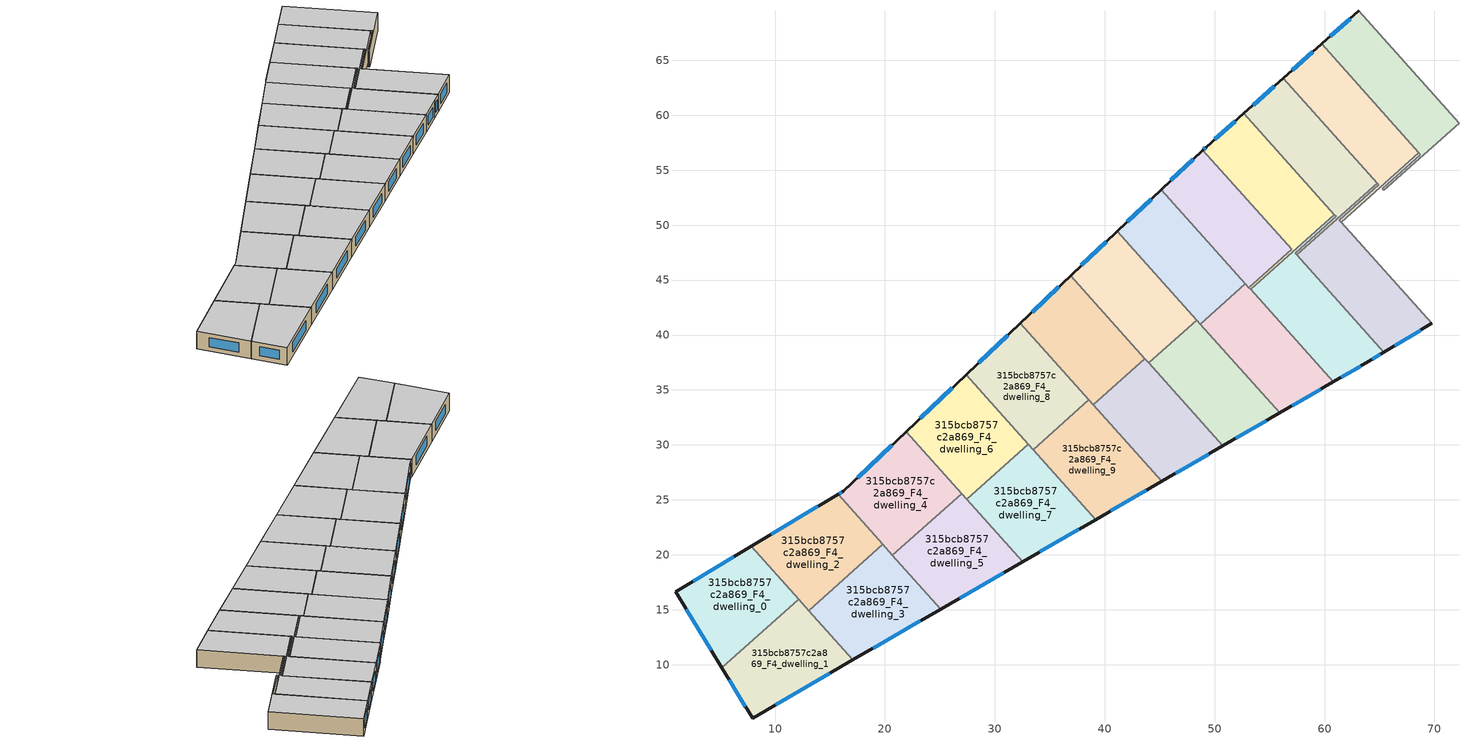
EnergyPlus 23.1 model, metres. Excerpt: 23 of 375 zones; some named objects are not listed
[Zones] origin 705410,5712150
315bcb8757c2a869_F4_dwelling_0
 floor to 315bcb8757c2a869_F3_dwelling_0 (EU_floor_Construction): 7.84,20.77 12.15,15.95 5.16,9.71 0.94,16.64 z12
 wall outside (EU_wall_Construction): 7.84,20.77 0.94,16.64 5.16,9.71 z12:15
 wall to 315bcb8757c2a869_F4_dwelling_1 (EU_wall_Construction): 5.16,9.71 12.15,15.95 z12:15
 wall to 315bcb8757c2a869_F4_dwelling_2 (EU_wall_Construction): 12.15,15.95 7.84,20.77 z12:15
 window (EU_Window_Construction): 1.92,15.03 4.19,11.31 / 6.24,19.81 2.54,17.59 z12.69:14.31
 ceiling to 315bcb8757c2a869_F5_dwelling_0 (EU_floor_Construction): 12.15,15.95 7.84,20.77 0.94,16.64 5.16,9.71 z15
315bcb8757c2a869_F4_dwelling_1
 floor to 315bcb8757c2a869_F3_dwelling_1 (EU_floor_Construction): 12.15,15.95 17.08,10.43 7.95,5.14 5.16,9.71 z12
 wall outside (EU_wall_Construction): 5.16,9.71 7.95,5.14 17.08,10.43 z12:15
 wall to 315bcb8757c2a869_F4_dwelling_3 (EU_wall_Construction): 17.08,10.43 13.06,14.93 z12:15
 wall to 315bcb8757c2a869_F4_dwelling_2 (EU_wall_Construction): 13.06,14.93 12.15,15.95 z12:15
 window (EU_Window_Construction): 5.81,8.65 7.3,6.2 / 10.06,6.36 14.97,9.2 z12.69:14.31
 ceiling to 315bcb8757c2a869_F5_dwelling_1 (EU_floor_Construction): 17.08,10.43 12.15,15.95 5.16,9.71 7.95,5.14 z15
315bcb8757c2a869_F4_dwelling_10
 floor to 315bcb8757c2a869_F3_dwelling_10 (EU_floor_Construction): 36.89,45.4 43.62,37.86 38.94,33.67 32.33,41.07 z12
 wall outside (EU_wall_Construction): 36.89,45.4 32.33,41.07 z12:15
 wall to 315bcb8757c2a869_F4_dwelling_11 (EU_wall_Construction): 38.94,33.67 43.62,37.86 z12:15
 wall to 315bcb8757c2a869_F4_dwelling_12 (EU_wall_Construction): 43.62,37.86 36.89,45.4 z12:15
 wall to 315bcb8757c2a869_F4_dwelling_8 (EU_wall_Construction): 32.33,41.07 38.55,34.11 z12:15
 wall to 315bcb8757c2a869_F4_dwelling_9 (EU_wall_Construction): 38.55,34.11 38.94,33.67 z12:15
 window (EU_Window_Construction): 35.83,44.4 33.38,42.07 z12.69:14.31
 ceiling to 315bcb8757c2a869_F5_dwelling_10 (EU_floor_Construction): 43.62,37.86 36.89,45.4 32.33,41.07 38.94,33.67 z15
315bcb8757c2a869_F4_dwelling_11
 floor to 315bcb8757c2a869_F3_dwelling_11 (EU_floor_Construction): 43.62,37.86 50.73,29.91 45.18,26.7 38.94,33.67 z12
 wall outside (EU_wall_Construction): 45.18,26.7 50.73,29.91 z12:15
 wall to 315bcb8757c2a869_F4_dwelling_9 (EU_wall_Construction): 38.94,33.67 45.18,26.7 z12:15
 wall to 315bcb8757c2a869_F4_dwelling_13 (EU_wall_Construction): 50.73,29.91 43.99,37.46 z12:15
 wall to 315bcb8757c2a869_F4_dwelling_12 (EU_wall_Construction): 43.98,37.46 43.62,37.86 z12:15
 window (EU_Window_Construction): 46.47,27.44 49.45,29.17 z12.69:14.31
 ceiling to 315bcb8757c2a869_F5_dwelling_11 (EU_floor_Construction): 50.73,29.91 43.62,37.86 38.94,33.67 45.18,26.7 z15
315bcb8757c2a869_F4_dwelling_12
 floor to 315bcb8757c2a869_F3_dwelling_12 (EU_floor_Construction): 41.14,49.43 48.35,41.37 43.98,37.46 36.89,45.4 z12
 wall outside (EU_wall_Construction): 41.14,49.43 36.89,45.4 z12:15
 wall to 315bcb8757c2a869_F4_dwelling_13 (EU_wall_Construction): 43.98,37.46 48.35,41.37 z12:15
 wall to 315bcb8757c2a869_F4_dwelling_14 (EU_wall_Construction): 48.35,41.37 41.14,49.43 z12:15
 window (EU_Window_Construction): 40.16,48.5 37.87,46.33 z12.69:14.31
 ceiling to 315bcb8757c2a869_F5_dwelling_12 (EU_floor_Construction): 48.35,41.37 41.14,49.43 36.89,45.4 43.98,37.46 z15
315bcb8757c2a869_F4_dwelling_13
 floor to 315bcb8757c2a869_F3_dwelling_13 (EU_floor_Construction): 48.35,41.37 55.92,32.91 50.73,29.91 43.98,37.46 z12
 wall outside (EU_wall_Construction): 50.73,29.91 55.92,32.91 z12:15
 wall to 315bcb8757c2a869_F4_dwelling_15 (EU_wall_Construction): 55.92,32.91 48.69,40.99 z12:15
 wall to 315bcb8757c2a869_F4_dwelling_14 (EU_wall_Construction): 48.69,40.99 48.36,41.37 z12:15
 window (EU_Window_Construction): 51.93,30.61 54.72,32.22 z12.69:14.31
 ceiling to 315bcb8757c2a869_F5_dwelling_13 (EU_floor_Construction): 55.92,32.91 48.35,41.37 43.98,37.46 50.73,29.91 z15
315bcb8757c2a869_F4_dwelling_14
 floor to 315bcb8757c2a869_F3_dwelling_14 (EU_floor_Construction): 45.15,53.23 52.81,44.67 48.69,40.99 41.14,49.43 z12
 wall outside (EU_wall_Construction): 45.15,53.23 41.14,49.43 z12:15
 wall to 315bcb8757c2a869_F4_dwelling_15 (EU_wall_Construction): 48.69,40.99 52.81,44.67 z12:15
 wall to 315bcb8757c2a869_F4_dwelling_16 (EU_wall_Construction): 52.8,44.67 45.15,53.23 z12:15
 window (EU_Window_Construction): 44.22,52.35 42.07,50.31 z12.69:14.31
 ceiling to 315bcb8757c2a869_F5_dwelling_14 (EU_floor_Construction): 52.81,44.67 45.15,53.23 41.14,49.43 48.69,40.99 z15
315bcb8757c2a869_F4_dwelling_15
 floor to 315bcb8757c2a869_F3_dwelling_15 (EU_floor_Construction): 52.81,44.67 60.79,35.73 55.92,32.91 48.69,40.99 z12
 wall outside (EU_wall_Construction): 55.92,32.91 60.79,35.73 z12:15
 wall to 315bcb8757c2a869_F4_dwelling_18 (EU_wall_Construction): 60.79,35.73 53.27,44.15 z12:15
 wall to 315bcb8757c2a869_F4_dwelling_17 (EU_wall_Construction): 53.27,44.15 53.12,44.31 z12:15
 wall to 315bcb8757c2a869_F4_dwelling_16 (EU_wall_Construction): 53.12,44.31 52.8,44.66 z12:15
 window (EU_Window_Construction): 57.04,33.56 59.66,35.08 z12.69:14.31
 ceiling to 315bcb8757c2a869_F5_dwelling_15 (EU_floor_Construction): 60.79,35.73 52.81,44.67 48.69,40.99 55.92,32.91 z15
315bcb8757c2a869_F4_dwelling_16
 floor to 315bcb8757c2a869_F3_dwelling_16 (EU_floor_Construction): 48.94,56.83 57.02,47.79 53.12,44.31 45.15,53.23 z12
 wall outside (EU_wall_Construction): 48.94,56.83 45.15,53.23 z12:15
 wall to 315bcb8757c2a869_F4_dwelling_17 (EU_wall_Construction): 53.12,44.31 57.02,47.79 48.94,56.83 z12:15
 window (EU_Window_Construction): 48.06,56 46.02,54.06 z12.69:14.31
 ceiling to 315bcb8757c2a869_F5_dwelling_16 (EU_floor_Construction): 57.02,47.79 48.94,56.83 45.15,53.23 53.12,44.31 z15
315bcb8757c2a869_F4_dwelling_17
 floor to 315bcb8757c2a869_F3_dwelling_17 (EU_floor_Construction): 52.66,60.17 60.89,50.96 53.27,44.14 53.12,44.31 57.02,47.79 48.94,56.83 49.23,57.1 z12
 wall outside (EU_wall_Construction): 52.66,60.17 49.23,57.1 48.94,56.83 z12:15
 wall to 315bcb8757c2a869_F4_dwelling_19 (EU_wall_Construction): 60.89,50.96 52.66,60.17 z12:15
 wall to 315bcb8757c2a869_F4_dwelling_18 (EU_wall_Construction): 53.27,44.14 60.89,50.96 z12:15
 window (EU_Window_Construction): 49.16,57.04 49,56.89 / 51.87,59.46 50.02,57.81 z12.69:14.31
 ceiling to 315bcb8757c2a869_F5_dwelling_17 (EU_floor_Construction): 57.02,47.79 53.12,44.31 53.27,44.14 60.89,50.96 52.66,60.17 49.23,57.1 48.94,56.83 z15
315bcb8757c2a869_F4_dwelling_18
 floor to 315bcb8757c2a869_F3_dwelling_18 (EU_floor_Construction): 61.05,50.79 57.32,47.46 65.39,38.43 64.04,37.61 60.79,35.73 53.27,44.14 60.89,50.96 z12
 wall outside (EU_wall_Construction): 60.79,35.73 64.04,37.61 65.39,38.43 z12:15
 wall to 315bcb8757c2a869_F4_dwelling_19 (EU_wall_Construction): 57.47,47.29 57.32,47.46 61.05,50.79 60.89,50.96 z12:15
 wall to 315bcb8757c2a869_F4_dwelling_20 (EU_wall_Construction): 65.39,38.43 57.47,47.29 z12:15
 window (EU_Window_Construction): 64.35,37.8 65.08,38.24 / 61.54,36.17 63.28,37.18 z12.69:14.31
 ceiling to 315bcb8757c2a869_F5_dwelling_18 (EU_floor_Construction): 64.04,37.61 65.39,38.43 57.32,47.46 61.05,50.79 60.89,50.96 53.27,44.14 60.79,35.73 z15
315bcb8757c2a869_F4_dwelling_19
 floor to 315bcb8757c2a869_F3_dwelling_19 (EU_floor_Construction): 56.26,63.38 64.79,53.83 57.47,47.29 57.32,47.46 61.05,50.79 52.66,60.17 z12
 wall outside (EU_wall_Construction): 56.26,63.38 52.66,60.17 z12:15
 wall to 315bcb8757c2a869_F4_dwelling_20 (EU_wall_Construction): 57.47,47.29 64.79,53.83 z12:15
 wall to 315bcb8757c2a869_F4_dwelling_21 (EU_wall_Construction): 64.79,53.83 56.26,63.38 z12:15
 window (EU_Window_Construction): 55.42,62.64 53.49,60.91 z12.69:14.31
 ceiling to 315bcb8757c2a869_F5_dwelling_19 (EU_floor_Construction): 61.05,50.79 57.32,47.46 57.47,47.29 64.79,53.83 56.26,63.38 52.66,60.17 z15
315bcb8757c2a869_F4_dwelling_2
 floor to 315bcb8757c2a869_F3_dwelling_2 (EU_floor_Construction): 15.73,25.49 19.79,20.94 13.06,14.93 7.84,20.77 z12
 wall outside (EU_wall_Construction): 15.73,25.49 7.84,20.77 z12:15
 wall to 315bcb8757c2a869_F4_dwelling_4 (EU_wall_Construction): 19.79,20.94 15.73,25.49 z12:15
 wall to 315bcb8757c2a869_F4_dwelling_3 (EU_wall_Construction): 13.06,14.93 19.79,20.94 z12:15
 window (EU_Window_Construction): 13.9,24.4 9.66,21.86 z12.69:14.31
 ceiling to 315bcb8757c2a869_F5_dwelling_2 (EU_floor_Construction): 19.79,20.94 15.73,25.49 7.84,20.77 13.06,14.93 z15
315bcb8757c2a869_F4_dwelling_20
 floor to 315bcb8757c2a869_F3_dwelling_20 (EU_floor_Construction): 64.95,53.66 61.36,50.44 69.75,41.06 65.39,38.43 57.47,47.29 64.79,53.83 z12
 wall outside (EU_wall_Construction): 65.39,38.43 69.75,41.06 z12:15
 wall to 315bcb8757c2a869_F4_dwelling_21 (EU_wall_Construction): 61.5,50.28 61.36,50.44 64.95,53.66 64.79,53.83 z12:15
 wall to 315bcb8757c2a869_F4_dwelling_22 (EU_wall_Construction): 69.75,41.06 61.5,50.28 z12:15
 window (EU_Window_Construction): 66.4,39.04 68.74,40.45 z12.69:14.31
 ceiling to 315bcb8757c2a869_F5_dwelling_20 (EU_floor_Construction): 69.75,41.06 61.36,50.44 64.95,53.66 64.79,53.83 57.47,47.29 65.39,38.43 z15
315bcb8757c2a869_F4_dwelling_21
 floor to 315bcb8757c2a869_F3_dwelling_21 (EU_floor_Construction): 59.73,66.49 68.57,56.6 61.5,50.28 61.36,50.44 64.95,53.66 56.26,63.38 z12
 wall outside (EU_wall_Construction): 59.73,66.49 56.26,63.38 z12:15
 wall to 315bcb8757c2a869_F4_dwelling_22 (EU_wall_Construction): 61.5,50.28 68.57,56.6 z12:15
 wall to 315bcb8757c2a869_F4_dwelling_23 (EU_wall_Construction): 68.57,56.6 59.73,66.49 z12:15
 window (EU_Window_Construction): 58.93,65.77 57.06,64.1 z12.69:14.31
 ceiling to 315bcb8757c2a869_F5_dwelling_21 (EU_floor_Construction): 64.95,53.66 61.36,50.44 61.5,50.28 68.57,56.6 59.73,66.49 56.26,63.38 z15
315bcb8757c2a869_F4_dwelling_23
 floor to 315bcb8757c2a869_F3_dwelling_23 (EU_floor_Construction): 63.1,69.5 72.24,59.28 65.39,53.16 65.25,53.32 68.73,56.43 59.73,66.49 z12
 wall outside (EU_wall_Construction): 63.1,69.5 59.73,66.49 z12:15
 wall to 315bcb8757c2a869_F4_dwelling_24 (EU_wall_Construction): 65.39,53.16 72.24,59.28 z12:15
 wall to 315bcb8757c2a869_F4_dwelling_22 (EU_wall_Construction): 68.58,56.6 68.73,56.43 65.25,53.32 65.39,53.16 z12:15
 wall to 315bcb8757c2a869_F4_dwelling_25 (EU_wall_Construction): 72.24,59.28 63.1,69.5 z12:15
 window (EU_Window_Construction): 62.32,68.8 60.51,67.19 z12.69:14.31
 ceiling to 315bcb8757c2a869_F5_dwelling_23 (EU_floor_Construction): 68.73,56.43 65.25,53.32 65.39,53.16 72.24,59.28 63.1,69.5 59.73,66.49 z15
315bcb8757c2a869_F4_dwelling_3
 floor to 315bcb8757c2a869_F3_dwelling_3 (EU_floor_Construction): 19.79,20.94 25.06,15.05 17.08,10.43 13.06,14.93 z12
 wall outside (EU_wall_Construction): 17.08,10.43 25.06,15.05 z12:15
 wall to 315bcb8757c2a869_F4_dwelling_5 (EU_wall_Construction): 25.06,15.05 20.69,19.95 z12:15
 wall to 315bcb8757c2a869_F4_dwelling_4 (EU_wall_Construction): 20.68,19.95 19.79,20.94 z12:15
 window (EU_Window_Construction): 18.93,11.5 23.22,13.98 z12.69:14.31
 ceiling to 315bcb8757c2a869_F5_dwelling_3 (EU_floor_Construction): 25.06,15.05 19.79,20.94 13.06,14.93 17.08,10.43 z15
315bcb8757c2a869_F4_dwelling_4
 floor to 315bcb8757c2a869_F3_dwelling_4 (EU_floor_Construction): 21.94,31.22 26.98,25.58 20.69,19.95 15.73,25.49 16.2,25.78 z12
 wall outside (EU_wall_Construction): 21.94,31.22 16.2,25.78 15.73,25.49 z12:15
 wall to 315bcb8757c2a869_F4_dwelling_5 (EU_wall_Construction): 20.69,19.95 26.98,25.58 z12:15
 wall to 315bcb8757c2a869_F4_dwelling_6 (EU_wall_Construction): 26.98,25.58 21.94,31.22 z12:15
 window (EU_Window_Construction): 20.61,29.96 17.53,27.04 / 16.09,25.71 15.84,25.56 z12.69:14.31
 ceiling to 315bcb8757c2a869_F5_dwelling_4 (EU_floor_Construction): 26.98,25.58 21.94,31.22 16.2,25.78 15.73,25.49 20.69,19.95 z15
315bcb8757c2a869_F4_dwelling_5
 floor to 315bcb8757c2a869_F3_dwelling_5 (EU_floor_Construction): 26.98,25.58 32.53,19.37 25.06,15.05 20.69,19.95 z12
 wall outside (EU_wall_Construction): 25.06,15.05 32.53,19.37 z12:15
 wall to 315bcb8757c2a869_F4_dwelling_7 (EU_wall_Construction): 32.53,19.37 27.46,25.05 z12:15
 wall to 315bcb8757c2a869_F4_dwelling_6 (EU_wall_Construction): 27.46,25.05 26.98,25.58 z12:15
 window (EU_Window_Construction): 26.79,16.05 30.8,18.37 z12.69:14.31
 ceiling to 315bcb8757c2a869_F5_dwelling_5 (EU_floor_Construction): 32.53,19.37 26.98,25.58 20.69,19.95 25.06,15.05 z15
315bcb8757c2a869_F4_dwelling_6
 floor to 315bcb8757c2a869_F3_dwelling_6 (EU_floor_Construction): 27.38,36.38 33.05,30.05 27.46,25.05 21.94,31.22 z12
 wall outside (EU_wall_Construction): 27.38,36.38 21.94,31.22 z12:15
 wall to 315bcb8757c2a869_F4_dwelling_7 (EU_wall_Construction): 27.46,25.05 33.05,30.05 z12:15
 wall to 315bcb8757c2a869_F4_dwelling_8 (EU_wall_Construction): 33.05,30.05 27.38,36.38 z12:15
 window (EU_Window_Construction): 26.12,35.19 23.2,32.42 z12.69:14.31
 ceiling to 315bcb8757c2a869_F5_dwelling_6 (EU_floor_Construction): 33.05,30.05 27.38,36.38 21.94,31.22 27.46,25.05 z15
315bcb8757c2a869_F4_dwelling_7
 floor to 315bcb8757c2a869_F3_dwelling_7 (EU_floor_Construction): 33.05,30.05 39.16,23.21 32.53,19.37 27.46,25.05 z12
 wall outside (EU_wall_Construction): 32.53,19.37 39.16,23.21 z12:15
 wall to 315bcb8757c2a869_F4_dwelling_9 (EU_wall_Construction): 39.16,23.21 33.47,29.57 z12:15
 wall to 315bcb8757c2a869_F4_dwelling_8 (EU_wall_Construction): 33.47,29.57 33.05,30.05 z12:15
 window (EU_Window_Construction): 34.07,20.26 37.63,22.32 z12.69:14.31
 ceiling to 315bcb8757c2a869_F5_dwelling_7 (EU_floor_Construction): 39.16,23.21 33.05,30.05 27.46,25.05 32.53,19.37 z15
315bcb8757c2a869_F4_dwelling_8
 floor to 315bcb8757c2a869_F3_dwelling_8 (EU_floor_Construction): 32.33,41.07 38.55,34.11 33.47,29.57 27.38,36.38 z12
 wall outside (EU_wall_Construction): 32.33,41.07 27.38,36.38 z12:15
 wall to 315bcb8757c2a869_F4_dwelling_9 (EU_wall_Construction): 33.47,29.57 38.55,34.11 z12:15
 window (EU_Window_Construction): 31.18,39.99 28.53,37.47 z12.69:14.31
 ceiling to 315bcb8757c2a869_F5_dwelling_8 (EU_floor_Construction): 38.55,34.11 32.33,41.07 27.38,36.38 33.47,29.57 z15
315bcb8757c2a869_F4_dwelling_9
 floor to 315bcb8757c2a869_F3_dwelling_9 (EU_floor_Construction): 38.55,34.11 45.18,26.7 39.16,23.21 33.47,29.57 z12
 wall outside (EU_wall_Construction): 39.16,23.21 45.18,26.7 z12:15
 window (EU_Window_Construction): 40.55,24.02 43.79,25.89 z12.69:14.31
 ceiling to 315bcb8757c2a869_F5_dwelling_9 (EU_floor_Construction): 45.18,26.7 38.55,34.11 33.47,29.57 39.16,23.21 z15
[Building]
EU S2 Campaign: North Axis=0; Terrain=City; Solar Distribution=FullExterior
[Site:Location]
London: Latitude=51.5; Longitude=-0.5; Time Zone=0; Elevation=25
[SizingPeriod:WeatherFileDays]
AnnualSizingPeriod: Begin Month=1; Begin Day of Month=1; End Month=12; End Day of Month=31; Day of Week for Start Day=Monday; Use Weather File Daylight Saving Period=No; Use Weather File Rain and Snow Indicators=No
[MATERIAL]
EU_InternalMass_Material: Roughness=MediumRough; Thickness=0.1; Conductivity=1; Density=1800; Specific Heat=900; Thermal Absorptance=0.9; Solar Absorptance=0.7; Visible Absorptance=0.7
[MATERIAL:NOMASS] Roughness=MediumRough; Thermal Absorptance=0.9; Solar Absorptance=0.7; Visible Absorptance=0.7
Name | Thermal Resistance
EU_wall_NoMass | 0.635353
EU_floor_NoMass | 1.96382
[WINDOWMATERIAL:SIMPLEGLAZINGSYSTEM]
EU_Window_SimpleGlazing: UFactor=2.96269; Solar Heat Gain Coefficient=0.76; Visible Transmittance=0.76
[CONSTRUCTION]
EU_wall_Construction: EU_wall_NoMass
EU_floor_Construction: EU_floor_NoMass
EU_Window_Construction: EU_Window_SimpleGlazing
EU_InternalMass_Construction: EU_InternalMass_Material
[ZONE] Type=1; Multiplier=1; Ceiling Height=autocalculate; Floor Area=autocalculate; Part of Total Floor Area=Yes
Name | Volume
315bcb8757c2a869_F4_dwelling_0 | 188.778
315bcb8757c2a869_F4_dwelling_1; 315bcb8757c2a869_F4_dwelling_2 | 188.78
315bcb8757c2a869_F4_dwelling_10 | 188.771
315bcb8757c2a869_F4_dwelling_11; 315bcb8757c2a869_F4_dwelling_15 | 188.782
315bcb8757c2a869_F4_dwelling_12 | 188.804
315bcb8757c2a869_F4_dwelling_13 | 188.773
315bcb8757c2a869_F4_dwelling_14 | 188.795
315bcb8757c2a869_F4_dwelling_16; 315bcb8757c2a869_F4_dwelling_6 | 188.766
315bcb8757c2a869_F4_dwelling_17; 315bcb8757c2a869_F4_dwelling_9 | 188.783
315bcb8757c2a869_F4_dwelling_18; 315bcb8757c2a869_F4_dwelling_23 | 188.777
315bcb8757c2a869_F4_dwelling_19; 315bcb8757c2a869_F4_dwelling_4 | 188.787
315bcb8757c2a869_F4_dwelling_20 | 188.77
315bcb8757c2a869_F4_dwelling_21 | 188.785
315bcb8757c2a869_F4_dwelling_3 | 188.752
315bcb8757c2a869_F4_dwelling_5 | 188.759
315bcb8757c2a869_F4_dwelling_7 | 188.802
315bcb8757c2a869_F4_dwelling_8 | 188.788
[INTERNALMASS] Construction=EU_InternalMass_Construction
Name | Zone or ZoneList | Surface Area
315bcb8757c2a869_F4_dwelling_0_EU_InternalMass | 315bcb8757c2a869_F4_dwelling_0 | 62.9255
315bcb8757c2a869_F4_dwelling_1_EU_InternalMass | 315bcb8757c2a869_F4_dwelling_1 | 62.9307
315bcb8757c2a869_F4_dwelling_2_EU_InternalMass | 315bcb8757c2a869_F4_dwelling_2 | 62.9286
315bcb8757c2a869_F4_dwelling_3_EU_InternalMass | 315bcb8757c2a869_F4_dwelling_3 | 62.9205
315bcb8757c2a869_F4_dwelling_4_EU_InternalMass | 315bcb8757c2a869_F4_dwelling_4 | 62.9294
315bcb8757c2a869_F4_dwelling_5_EU_InternalMass | 315bcb8757c2a869_F4_dwelling_5 | 62.919
315bcb8757c2a869_F4_dwelling_6_EU_InternalMass | 315bcb8757c2a869_F4_dwelling_6 | 62.9211
315bcb8757c2a869_F4_dwelling_7_EU_InternalMass | 315bcb8757c2a869_F4_dwelling_7 | 62.9326
315bcb8757c2a869_F4_dwelling_8_EU_InternalMass | 315bcb8757c2a869_F4_dwelling_8 | 62.9301
315bcb8757c2a869_F4_dwelling_9_EU_InternalMass | 315bcb8757c2a869_F4_dwelling_9 | 62.9268
315bcb8757c2a869_F4_dwelling_10_EU_InternalMass | 315bcb8757c2a869_F4_dwelling_10 | 62.9215
315bcb8757c2a869_F4_dwelling_11_EU_InternalMass | 315bcb8757c2a869_F4_dwelling_11 | 62.9269
315bcb8757c2a869_F4_dwelling_12_EU_InternalMass | 315bcb8757c2a869_F4_dwelling_12 | 62.9352
315bcb8757c2a869_F4_dwelling_13_EU_InternalMass | 315bcb8757c2a869_F4_dwelling_13 | 62.9243
315bcb8757c2a869_F4_dwelling_14_EU_InternalMass | 315bcb8757c2a869_F4_dwelling_14 | 62.9314
315bcb8757c2a869_F4_dwelling_15_EU_InternalMass | 315bcb8757c2a869_F4_dwelling_15 | 62.9272
315bcb8757c2a869_F4_dwelling_16_EU_InternalMass | 315bcb8757c2a869_F4_dwelling_16 | 62.9217
315bcb8757c2a869_F4_dwelling_17_EU_InternalMass | 315bcb8757c2a869_F4_dwelling_17 | 62.928
315bcb8757c2a869_F4_dwelling_18_EU_InternalMass | 315bcb8757c2a869_F4_dwelling_18 | 62.9269
315bcb8757c2a869_F4_dwelling_19_EU_InternalMass | 315bcb8757c2a869_F4_dwelling_19 | 62.93
315bcb8757c2a869_F4_dwelling_20_EU_InternalMass | 315bcb8757c2a869_F4_dwelling_20 | 62.9245
315bcb8757c2a869_F4_dwelling_21_EU_InternalMass | 315bcb8757c2a869_F4_dwelling_21 | 62.9273
315bcb8757c2a869_F4_dwelling_23_EU_InternalMass | 315bcb8757c2a869_F4_dwelling_23 | 62.9264
[OTHEREQUIPMENT] Fuel Type=Electricity; Design Level Calculation Method=Watts/Area; Power per Zone Floor Area=1; Fraction Latent=0; Fraction Radiant=0; Fraction Lost=0; Carbon Dioxide Generation Rate=0; EndUse Subcategory=EU_Step8_InternalGains
Name | Zone or ZoneList or Space or SpaceList | Schedule
EU_Step8_InternalGain_315bcb8757c2a869_F4_dwelling_0_f000 | 315bcb8757c2a869_F4_dwelling_0 | EU_Step8_GainSchedule_315bcb8757c2a869_F4_dwelling_0_f000
EU_Step8_InternalGain_315bcb8757c2a869_F4_dwelling_1_f000 | 315bcb8757c2a869_F4_dwelling_1 | EU_Step8_GainSchedule_315bcb8757c2a869_F4_dwelling_1_f000
EU_Step8_InternalGain_315bcb8757c2a869_F4_dwelling_2_f000 | 315bcb8757c2a869_F4_dwelling_2 | EU_Step8_GainSchedule_315bcb8757c2a869_F4_dwelling_2_f000
EU_Step8_InternalGain_315bcb8757c2a869_F4_dwelling_3_f000 | 315bcb8757c2a869_F4_dwelling_3 | EU_Step8_GainSchedule_315bcb8757c2a869_F4_dwelling_3_f000
EU_Step8_InternalGain_315bcb8757c2a869_F4_dwelling_4_f000 | 315bcb8757c2a869_F4_dwelling_4 | EU_Step8_GainSchedule_315bcb8757c2a869_F4_dwelling_4_f000
EU_Step8_InternalGain_315bcb8757c2a869_F4_dwelling_5_f000 | 315bcb8757c2a869_F4_dwelling_5 | EU_Step8_GainSchedule_315bcb8757c2a869_F4_dwelling_5_f000
EU_Step8_InternalGain_315bcb8757c2a869_F4_dwelling_6_f000 | 315bcb8757c2a869_F4_dwelling_6 | EU_Step8_GainSchedule_315bcb8757c2a869_F4_dwelling_6_f000
EU_Step8_InternalGain_315bcb8757c2a869_F4_dwelling_7_f000 | 315bcb8757c2a869_F4_dwelling_7 | EU_Step8_GainSchedule_315bcb8757c2a869_F4_dwelling_7_f000
EU_Step8_InternalGain_315bcb8757c2a869_F4_dwelling_8_f000 | 315bcb8757c2a869_F4_dwelling_8 | EU_Step8_GainSchedule_315bcb8757c2a869_F4_dwelling_8_f000
EU_Step8_InternalGain_315bcb8757c2a869_F4_dwelling_9_f000 | 315bcb8757c2a869_F4_dwelling_9 | EU_Step8_GainSchedule_315bcb8757c2a869_F4_dwelling_9_f000
EU_Step8_InternalGain_315bcb8757c2a869_F4_dwelling_10_f000 | 315bcb8757c2a869_F4_dwelling_10 | EU_Step8_GainSchedule_315bcb8757c2a869_F4_dwelling_10_f000
EU_Step8_InternalGain_315bcb8757c2a869_F4_dwelling_11_f000 | 315bcb8757c2a869_F4_dwelling_11 | EU_Step8_GainSchedule_315bcb8757c2a869_F4_dwelling_11_f000
EU_Step8_InternalGain_315bcb8757c2a869_F4_dwelling_12_f000 | 315bcb8757c2a869_F4_dwelling_12 | EU_Step8_GainSchedule_315bcb8757c2a869_F4_dwelling_12_f000
EU_Step8_InternalGain_315bcb8757c2a869_F4_dwelling_13_f000 | 315bcb8757c2a869_F4_dwelling_13 | EU_Step8_GainSchedule_315bcb8757c2a869_F4_dwelling_13_f000
EU_Step8_InternalGain_315bcb8757c2a869_F4_dwelling_14_f000 | 315bcb8757c2a869_F4_dwelling_14 | EU_Step8_GainSchedule_315bcb8757c2a869_F4_dwelling_14_f000
EU_Step8_InternalGain_315bcb8757c2a869_F4_dwelling_15_f000 | 315bcb8757c2a869_F4_dwelling_15 | EU_Step8_GainSchedule_315bcb8757c2a869_F4_dwelling_15_f000
EU_Step8_InternalGain_315bcb8757c2a869_F4_dwelling_16_f000 | 315bcb8757c2a869_F4_dwelling_16 | EU_Step8_GainSchedule_315bcb8757c2a869_F4_dwelling_16_f000
EU_Step8_InternalGain_315bcb8757c2a869_F4_dwelling_17_f000 | 315bcb8757c2a869_F4_dwelling_17 | EU_Step8_GainSchedule_315bcb8757c2a869_F4_dwelling_17_f000
EU_Step8_InternalGain_315bcb8757c2a869_F4_dwelling_18_f000 | 315bcb8757c2a869_F4_dwelling_18 | EU_Step8_GainSchedule_315bcb8757c2a869_F4_dwelling_18_f000
EU_Step8_InternalGain_315bcb8757c2a869_F4_dwelling_19_f000 | 315bcb8757c2a869_F4_dwelling_19 | EU_Step8_GainSchedule_315bcb8757c2a869_F4_dwelling_19_f000
EU_Step8_InternalGain_315bcb8757c2a869_F4_dwelling_20_f000 | 315bcb8757c2a869_F4_dwelling_20 | EU_Step8_GainSchedule_315bcb8757c2a869_F4_dwelling_20_f000
EU_Step8_InternalGain_315bcb8757c2a869_F4_dwelling_21_f000 | 315bcb8757c2a869_F4_dwelling_21 | EU_Step8_GainSchedule_315bcb8757c2a869_F4_dwelling_21_f000
EU_Step8_InternalGain_315bcb8757c2a869_F4_dwelling_23_f000 | 315bcb8757c2a869_F4_dwelling_23 | EU_Step8_GainSchedule_315bcb8757c2a869_F4_dwelling_23_f000
[ZONEVENTILATION:DESIGNFLOWRATE] Schedule=EU_AlwaysOn; Design Flow Rate Calculation Method=AirChanges/Hour; Air Changes per Hour=0.555504; Ventilation Type=Natural; Fan Pressure Rise=0; Fan Total Efficiency=1; Constant Term Coefficient=1; Temperature Term Coefficient=0; Velocity Term Coefficient=0; Velocity Squared Term Coefficient=0; Minimum Indoor Temperature=-100; Maximum Indoor Temperature=100; Delta Temperature=-100; Minimum Outdoor Temperature=-100; Maximum Outdoor Temperature=100; Maximum Wind Speed=40
Name | Zone or ZoneList or Space or SpaceList
EU_ConstantAir_315bcb8757c2a869_F4_dwelling_0 | 315bcb8757c2a869_F4_dwelling_0
EU_ConstantAir_315bcb8757c2a869_F4_dwelling_1 | 315bcb8757c2a869_F4_dwelling_1
EU_ConstantAir_315bcb8757c2a869_F4_dwelling_2 | 315bcb8757c2a869_F4_dwelling_2
EU_ConstantAir_315bcb8757c2a869_F4_dwelling_3 | 315bcb8757c2a869_F4_dwelling_3
EU_ConstantAir_315bcb8757c2a869_F4_dwelling_4 | 315bcb8757c2a869_F4_dwelling_4
EU_ConstantAir_315bcb8757c2a869_F4_dwelling_5 | 315bcb8757c2a869_F4_dwelling_5
EU_ConstantAir_315bcb8757c2a869_F4_dwelling_6 | 315bcb8757c2a869_F4_dwelling_6
EU_ConstantAir_315bcb8757c2a869_F4_dwelling_7 | 315bcb8757c2a869_F4_dwelling_7
EU_ConstantAir_315bcb8757c2a869_F4_dwelling_8 | 315bcb8757c2a869_F4_dwelling_8
EU_ConstantAir_315bcb8757c2a869_F4_dwelling_9 | 315bcb8757c2a869_F4_dwelling_9
EU_ConstantAir_315bcb8757c2a869_F4_dwelling_10 | 315bcb8757c2a869_F4_dwelling_10
EU_ConstantAir_315bcb8757c2a869_F4_dwelling_11 | 315bcb8757c2a869_F4_dwelling_11
EU_ConstantAir_315bcb8757c2a869_F4_dwelling_12 | 315bcb8757c2a869_F4_dwelling_12
EU_ConstantAir_315bcb8757c2a869_F4_dwelling_13 | 315bcb8757c2a869_F4_dwelling_13
EU_ConstantAir_315bcb8757c2a869_F4_dwelling_14 | 315bcb8757c2a869_F4_dwelling_14
EU_ConstantAir_315bcb8757c2a869_F4_dwelling_15 | 315bcb8757c2a869_F4_dwelling_15
EU_ConstantAir_315bcb8757c2a869_F4_dwelling_16 | 315bcb8757c2a869_F4_dwelling_16
EU_ConstantAir_315bcb8757c2a869_F4_dwelling_17 | 315bcb8757c2a869_F4_dwelling_17
EU_ConstantAir_315bcb8757c2a869_F4_dwelling_18 | 315bcb8757c2a869_F4_dwelling_18
EU_ConstantAir_315bcb8757c2a869_F4_dwelling_19 | 315bcb8757c2a869_F4_dwelling_19
EU_ConstantAir_315bcb8757c2a869_F4_dwelling_20 | 315bcb8757c2a869_F4_dwelling_20
EU_ConstantAir_315bcb8757c2a869_F4_dwelling_21 | 315bcb8757c2a869_F4_dwelling_21
EU_ConstantAir_315bcb8757c2a869_F4_dwelling_23 | 315bcb8757c2a869_F4_dwelling_23
[HVACTEMPLATE:ZONE:IDEALLOADSAIRSYSTEM] System Availability Schedule=EU_AlwaysOn; Maximum Heating Supply Air Temperature=50; Minimum Cooling Supply Air Temperature=13; Maximum Heating Supply Air Humidity Ratio=0.0156; Minimum Cooling Supply Air Humidity Ratio=0.0077; Heating Limit=NoLimit; Cooling Limit=NoLimit; Heating Availability Schedule=EU_AlwaysOn; Cooling Availability Schedule=EU_CoolingOff; Dehumidification Control Type=ConstantSensibleHeatRatio; Cooling Sensible Heat Ratio=0.7; Dehumidification Setpoint=60; Humidification Control Type=None; Humidification Setpoint=30; Outdoor Air Method=None; Outdoor Air Flow Rate per Person=0.00944; Outdoor Air Flow Rate per Zone Floor Area=0; Outdoor Air Flow Rate per Zone=0; Demand Controlled Ventilation Type=None; Outdoor Air Economizer Type=NoEconomizer; Heat Recovery Type=None; Sensible Heat Recovery Effectiveness=0.7; Latent Heat Recovery Effectiveness=0.65
Name | Template Thermostat
315bcb8757c2a869_F4_dwelling_0 | EU_HeatOnly_315bcb8757c2a869_F4_dwelling_0
315bcb8757c2a869_F4_dwelling_1 | EU_HeatOnly_315bcb8757c2a869_F4_dwelling_1
315bcb8757c2a869_F4_dwelling_2 | EU_HeatOnly_315bcb8757c2a869_F4_dwelling_2
315bcb8757c2a869_F4_dwelling_3 | EU_HeatOnly_315bcb8757c2a869_F4_dwelling_3
315bcb8757c2a869_F4_dwelling_4 | EU_HeatOnly_315bcb8757c2a869_F4_dwelling_4
315bcb8757c2a869_F4_dwelling_5 | EU_HeatOnly_315bcb8757c2a869_F4_dwelling_5
315bcb8757c2a869_F4_dwelling_6 | EU_HeatOnly_315bcb8757c2a869_F4_dwelling_6
315bcb8757c2a869_F4_dwelling_7 | EU_HeatOnly_315bcb8757c2a869_F4_dwelling_7
315bcb8757c2a869_F4_dwelling_8 | EU_HeatOnly_315bcb8757c2a869_F4_dwelling_8
315bcb8757c2a869_F4_dwelling_9 | EU_HeatOnly_315bcb8757c2a869_F4_dwelling_9
315bcb8757c2a869_F4_dwelling_10 | EU_HeatOnly_315bcb8757c2a869_F4_dwelling_10
315bcb8757c2a869_F4_dwelling_11 | EU_HeatOnly_315bcb8757c2a869_F4_dwelling_11
315bcb8757c2a869_F4_dwelling_12 | EU_HeatOnly_315bcb8757c2a869_F4_dwelling_12
315bcb8757c2a869_F4_dwelling_13 | EU_HeatOnly_315bcb8757c2a869_F4_dwelling_13
315bcb8757c2a869_F4_dwelling_14 | EU_HeatOnly_315bcb8757c2a869_F4_dwelling_14
315bcb8757c2a869_F4_dwelling_15 | EU_HeatOnly_315bcb8757c2a869_F4_dwelling_15
315bcb8757c2a869_F4_dwelling_16 | EU_HeatOnly_315bcb8757c2a869_F4_dwelling_16
315bcb8757c2a869_F4_dwelling_17 | EU_HeatOnly_315bcb8757c2a869_F4_dwelling_17
315bcb8757c2a869_F4_dwelling_18 | EU_HeatOnly_315bcb8757c2a869_F4_dwelling_18
315bcb8757c2a869_F4_dwelling_19 | EU_HeatOnly_315bcb8757c2a869_F4_dwelling_19
315bcb8757c2a869_F4_dwelling_20 | EU_HeatOnly_315bcb8757c2a869_F4_dwelling_20
315bcb8757c2a869_F4_dwelling_21 | EU_HeatOnly_315bcb8757c2a869_F4_dwelling_21
315bcb8757c2a869_F4_dwelling_23 | EU_HeatOnly_315bcb8757c2a869_F4_dwelling_23
[SIZING:ZONE] Zone Cooling Design Supply Air Temperature Input Method=SupplyAirTemperature; Zone Cooling Design Supply Air Temperature=13; Zone Heating Design Supply Air Temperature Input Method=SupplyAirTemperature; Zone Heating Design Supply Air Temperature=50; Zone Cooling Design Supply Air Humidity Ratio=0.008; Zone Heating Design Supply Air Humidity Ratio=0.008; Cooling Design Air Flow Method=DesignDay; Cooling Design Air Flow Rate=0; Cooling Minimum Air Flow per Zone Floor Area=0.000762; Cooling Minimum Air Flow=0; Cooling Minimum Air Flow Fraction=0.2; Heating Design Air Flow Method=DesignDay; Heating Design Air Flow Rate=0; Heating Maximum Air Flow per Zone Floor Area=0.002032; Heating Maximum Air Flow=0.141576; Heating Maximum Air Flow Fraction=0.3; Account for Dedicated Outdoor Air System=No; Dedicated Outdoor Air System Control Strategy=NeutralSupplyAir; Dedicated Outdoor Air Low Setpoint Temperature for Design=autosize; Dedicated Outdoor Air High Setpoint Temperature for Design=autosize; Zone Load Sizing Method=Sensible Load Only No Latent Load; Zone Latent Cooling Design Supply Air Humidity Ratio Input Method=HumidityRatioDifference; Zone Cooling Design Supply Air Humidity Ratio Difference=0.005; Zone Latent Heating Design Supply Air Humidity Ratio Input Method=HumidityRatioDifference; Zone Humidification Design Supply Air Humidity Ratio Difference=0.005
315bcb8757c2a869_F4_dwelling_0; 315bcb8757c2a869_F4_dwelling_1; 315bcb8757c2a869_F4_dwelling_2; 315bcb8757c2a869_F4_dwelling_3; 315bcb8757c2a869_F4_dwelling_4; 315bcb8757c2a869_F4_dwelling_5; 315bcb8757c2a869_F4_dwelling_6; 315bcb8757c2a869_F4_dwelling_7; 315bcb8757c2a869_F4_dwelling_8; 315bcb8757c2a869_F4_dwelling_9; 315bcb8757c2a869_F4_dwelling_10; 315bcb8757c2a869_F4_dwelling_11; 315bcb8757c2a869_F4_dwelling_12; 315bcb8757c2a869_F4_dwelling_13; 315bcb8757c2a869_F4_dwelling_14; 315bcb8757c2a869_F4_dwelling_15; 315bcb8757c2a869_F4_dwelling_16; 315bcb8757c2a869_F4_dwelling_17; 315bcb8757c2a869_F4_dwelling_18; 315bcb8757c2a869_F4_dwelling_19; 315bcb8757c2a869_F4_dwelling_20; 315bcb8757c2a869_F4_dwelling_21; 315bcb8757c2a869_F4_dwelling_23
[SCHEDULE:CONSTANT]
Name | Hourly Value
EU_AlwaysOn | 1
EU_CoolingOff | 0
[SCHEDULE:FILE] Column Number=1; Rows to Skip at Top=0; Number of Hours of Data=8760; Column Separator=Comma; Interpolate to Timestep=No; Minutes per Item=60; Adjust Schedule for Daylight Savings=Yes
Name | File
EU_Step8_GainSchedule_315bcb8757c2a869_F4_dwelling_0_f000 | ../../schedules/315bcb8757c2a869/315bcb8757c2a869_F4_dwelling_0_f000_gain.csv
EU_Step8_GainSchedule_315bcb8757c2a869_F4_dwelling_1_f000 | ../../schedules/315bcb8757c2a869/315bcb8757c2a869_F4_dwelling_1_f000_gain.csv
EU_Step8_GainSchedule_315bcb8757c2a869_F4_dwelling_2_f000 | ../../schedules/315bcb8757c2a869/315bcb8757c2a869_F4_dwelling_2_f000_gain.csv
EU_Step8_GainSchedule_315bcb8757c2a869_F4_dwelling_3_f000 | ../../schedules/315bcb8757c2a869/315bcb8757c2a869_F4_dwelling_3_f000_gain.csv
EU_Step8_GainSchedule_315bcb8757c2a869_F4_dwelling_4_f000 | ../../schedules/315bcb8757c2a869/315bcb8757c2a869_F4_dwelling_4_f000_gain.csv
EU_Step8_GainSchedule_315bcb8757c2a869_F4_dwelling_5_f000 | ../../schedules/315bcb8757c2a869/315bcb8757c2a869_F4_dwelling_5_f000_gain.csv
EU_Step8_GainSchedule_315bcb8757c2a869_F4_dwelling_6_f000 | ../../schedules/315bcb8757c2a869/315bcb8757c2a869_F4_dwelling_6_f000_gain.csv
EU_Step8_GainSchedule_315bcb8757c2a869_F4_dwelling_7_f000 | ../../schedules/315bcb8757c2a869/315bcb8757c2a869_F4_dwelling_7_f000_gain.csv
EU_Step8_GainSchedule_315bcb8757c2a869_F4_dwelling_8_f000 | ../../schedules/315bcb8757c2a869/315bcb8757c2a869_F4_dwelling_8_f000_gain.csv
EU_Step8_GainSchedule_315bcb8757c2a869_F4_dwelling_9_f000 | ../../schedules/315bcb8757c2a869/315bcb8757c2a869_F4_dwelling_9_f000_gain.csv
EU_Step8_GainSchedule_315bcb8757c2a869_F4_dwelling_10_f000 | ../../schedules/315bcb8757c2a869/315bcb8757c2a869_F4_dwelling_10_f000_gain.csv
EU_Step8_GainSchedule_315bcb8757c2a869_F4_dwelling_11_f000 | ../../schedules/315bcb8757c2a869/315bcb8757c2a869_F4_dwelling_11_f000_gain.csv
EU_Step8_GainSchedule_315bcb8757c2a869_F4_dwelling_12_f000 | ../../schedules/315bcb8757c2a869/315bcb8757c2a869_F4_dwelling_12_f000_gain.csv
EU_Step8_GainSchedule_315bcb8757c2a869_F4_dwelling_13_f000 | ../../schedules/315bcb8757c2a869/315bcb8757c2a869_F4_dwelling_13_f000_gain.csv
EU_Step8_GainSchedule_315bcb8757c2a869_F4_dwelling_14_f000 | ../../schedules/315bcb8757c2a869/315bcb8757c2a869_F4_dwelling_14_f000_gain.csv
EU_Step8_GainSchedule_315bcb8757c2a869_F4_dwelling_15_f000 | ../../schedules/315bcb8757c2a869/315bcb8757c2a869_F4_dwelling_15_f000_gain.csv
EU_Step8_GainSchedule_315bcb8757c2a869_F4_dwelling_16_f000 | ../../schedules/315bcb8757c2a869/315bcb8757c2a869_F4_dwelling_16_f000_gain.csv
EU_Step8_GainSchedule_315bcb8757c2a869_F4_dwelling_17_f000 | ../../schedules/315bcb8757c2a869/315bcb8757c2a869_F4_dwelling_17_f000_gain.csv
EU_Step8_GainSchedule_315bcb8757c2a869_F4_dwelling_18_f000 | ../../schedules/315bcb8757c2a869/315bcb8757c2a869_F4_dwelling_18_f000_gain.csv
EU_Step8_GainSchedule_315bcb8757c2a869_F4_dwelling_19_f000 | ../../schedules/315bcb8757c2a869/315bcb8757c2a869_F4_dwelling_19_f000_gain.csv
EU_Step8_GainSchedule_315bcb8757c2a869_F4_dwelling_20_f000 | ../../schedules/315bcb8757c2a869/315bcb8757c2a869_F4_dwelling_20_f000_gain.csv
EU_Step8_GainSchedule_315bcb8757c2a869_F4_dwelling_21_f000 | ../../schedules/315bcb8757c2a869/315bcb8757c2a869_F4_dwelling_21_f000_gain.csv
EU_Step8_GainSchedule_315bcb8757c2a869_F4_dwelling_23_f000 | ../../schedules/315bcb8757c2a869/315bcb8757c2a869_F4_dwelling_23_f000_gain.csv
